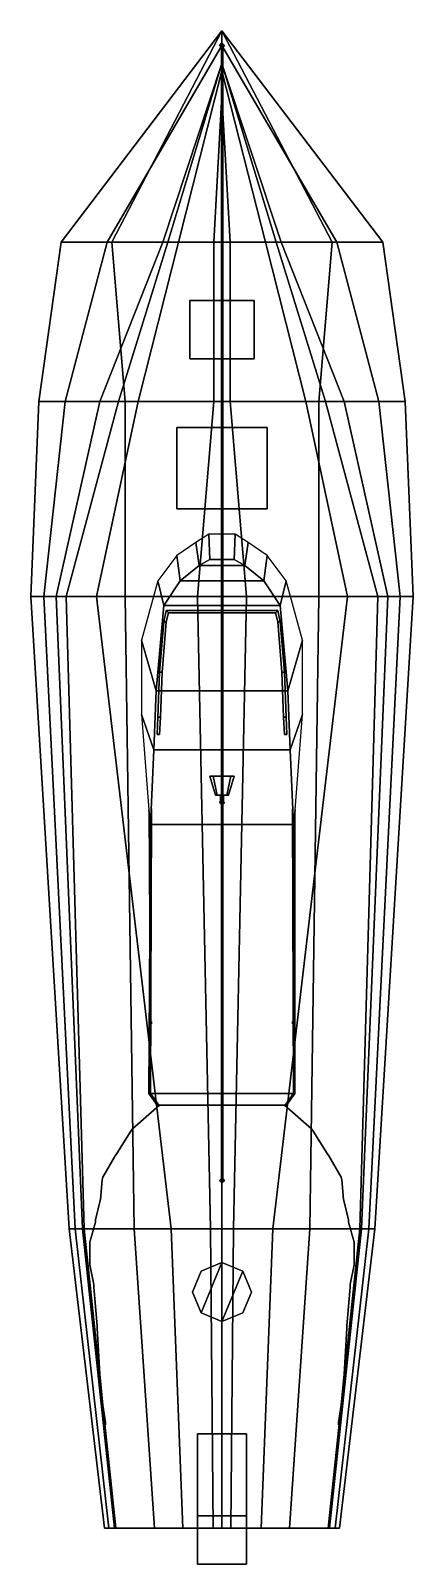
# Model space of a CAD drawing. Extents: x -2.3 to 2.3, y -9.6 to 9.1.
import ezdxf

# ---------------------------------------------------------------- set-up
doc = ezdxf.new("R2010")
doc.units = 0
doc.layers.get('0').update_dxf_attribs({"linetype": 'CONTINUOUS'})
doc.layers.add('RAILINGS', color=6, linetype='CONTINUOUS')
doc.layers.add('SUPERSTRUCTURE', color=3, linetype='CONTINUOUS')

msp = doc.modelspace()

# ---------------------------------------------------------------- linework, layer by layer
for points in [[(0, 9.13, 1.34), (0, 9.13, 1.34), (-1.96, 6.55, 1.26), (-1.34, 6.55, 1.46)], [(0, 9.13, 1.34), (0, 8.95, 0.78), (-1.4, 6.55, 0.85), (-1.96, 6.55, 1.26)], [(0, 9.13, 1.34), (0, 9.13, 1.34), (-1.34, 6.55, 1.46), (0, 6.55, 1.49)], [(0, 8.98, 1.34), (-0.03, 8.95, 1.34), (-0.03, 8.95, 3.22), (0, 8.98, 3.22)], [(0, 8.92, 3.22), (0.03, 8.95, 3.22), (0, 8.98, 3.22), (-0.03, 8.95, 3.22)], [(1.96, 6.55, 1.26), (1.4, 6.55, 0.85), (0, 8.95, 0.78), (0, 9.13, 1.34)], [(1.34, 6.55, 1.46), (1.96, 6.55, 1.26), (0, 9.13, 1.34)], [(0, 6.55, 1.49), (1.34, 6.55, 1.46), (0, 9.13, 1.34)], [(0.03, 8.95, 1.34), (0, 8.98, 1.34), (0, 8.98, 3.22), (0.03, 8.95, 3.22)], [(0, 8.95, 0.78), (0, 8.73, 0.18), (-0.72, 6.55, 0.24), (-1.4, 6.55, 0.85)], [(-0.03, 8.95, 1.34), (0, 8.92, 1.34), (0, 8.92, 3.22), (-0.03, 8.95, 3.22)], [(0.01, 8.95, 2.18), (-0.005, 8.95, 2.189), (-0.005, -0.28, 4.88), (0.01, -0.28, 4.87)], [(-0.005, 8.95, 2.189), (-0.005, 8.95, 2.171), (-0.005, -0.28, 4.86), (-0.005, -0.28, 4.88)], [(-0.005, 8.95, 2.171), (0.01, 8.95, 2.18), (0.01, -0.28, 4.87), (-0.005, -0.28, 4.86)], [(1.4, 6.55, 0.85), (0.72, 6.55, 0.24), (0, 8.73, 0.18), (0, 8.95, 0.78)], [(0, 8.92, 1.34), (0.03, 8.95, 1.34), (0.03, 8.95, 3.22), (0, 8.92, 3.22)], [(0, 8.73, 0.18), (0, 8.73, 0.18), (-0.66, 6.55, 0.14), (-0.72, 6.55, 0.24)], [(0, 8.73, 0.18), (0, 8.64, 0.02), (-0.53, 6.55, 0.02), (-0.66, 6.55, 0.14)], [(0, 8.64, 0.02), (0, 8.34, -0.36), (-0.1, 6.55, -0.47), (-0.53, 6.55, 0.02)], [(0.72, 6.55, 0.24), (0.66, 6.55, 0.14), (0, 8.73, 0.18)], [(0.66, 6.55, 0.14), (0.53, 6.55, 0.02), (0, 8.64, 0.02), (0, 8.73, 0.18)], [(0.53, 6.55, 0.02), (0.1, 6.55, -0.47), (0, 8.34, -0.36), (0, 8.64, 0.02)], [(0, 6.55, -0.64), (-0.1, 6.55, -0.47), (0, 8.34, -0.36), (0, 7.95, -0.53)], [(0, 7.95, -0.53), (0, 8.34, -0.36), (0.1, 6.55, -0.47), (0, 6.55, -0.64)], [(-1.96, 6.55, 1.26), (-1.4, 6.55, 0.85), (-1.91, 4.61, 0.89), (-2.23, 4.61, 1.3)], [(-1.34, 6.55, 1.46), (-1.96, 6.55, 1.26), (-2.23, 4.61, 1.3), (-1.18, 4.61, 1.5)], [(-1.4, 6.55, 0.85), (-0.72, 6.55, 0.24), (-1.49, 4.61, 0.28), (-1.91, 4.61, 0.89)], [(-0.72, 6.55, 0.24), (-0.66, 6.55, 0.14), (-1.26, 4.61, -0.05), (-1.49, 4.61, 0.28)], [(0, 6.55, 1.49), (-1.34, 6.55, 1.46), (-1.18, 4.61, 1.5), (0, 4.61, 1.53)], [(-0.66, 6.55, 0.14), (-0.53, 6.55, 0.02), (-1.02, 4.61, -0.1), (-1.26, 4.61, -0.05)], [(-0.53, 6.55, 0.02), (-0.1, 6.55, -0.47), (-0.1, 4.61, -0.64), (-1.02, 4.61, -0.1)], [(0, 4.61, -0.74), (-0.1, 4.61, -0.64), (-0.1, 6.55, -0.47), (0, 6.55, -0.64)], [(0, 6.55, -0.64), (0.1, 6.55, -0.47), (0.1, 4.61, -0.64), (0, 4.61, -0.74)], [(0, 4.61, 1.53), (1.18, 4.61, 1.5), (1.34, 6.55, 1.46), (0, 6.55, 1.49)], [(1.02, 4.61, -0.1), (0.1, 4.61, -0.64), (0.1, 6.55, -0.47), (0.53, 6.55, 0.02)], [(1.26, 4.61, -0.05), (1.02, 4.61, -0.1), (0.53, 6.55, 0.02), (0.66, 6.55, 0.14)], [(1.49, 4.61, 0.28), (1.26, 4.61, -0.05), (0.66, 6.55, 0.14), (0.72, 6.55, 0.24)], [(1.91, 4.61, 0.89), (1.49, 4.61, 0.28), (0.72, 6.55, 0.24), (1.4, 6.55, 0.85)], [(1.18, 4.61, 1.5), (2.23, 4.61, 1.3), (1.96, 6.55, 1.26), (1.34, 6.55, 1.46)], [(2.23, 4.61, 1.3), (1.91, 4.61, 0.89), (1.4, 6.55, 0.85), (1.96, 6.55, 1.26)], [(-0.39, 5.84, 1.57), (-0.39, 5.84, 1.5), (-0.39, 5.13, 1.51), (-0.39, 5.13, 1.57)], [(0.39, 5.84, 1.57), (0.39, 5.84, 1.5), (-0.39, 5.84, 1.5), (-0.39, 5.84, 1.57)], [(0.39, 5.13, 1.57), (0.39, 5.84, 1.57), (-0.39, 5.84, 1.57), (-0.39, 5.13, 1.57)], [(0.39, 5.13, 1.51), (0.39, 5.84, 1.5), (0.39, 5.84, 1.57), (0.39, 5.13, 1.57)], [(-0.39, 5.13, 1.57), (-0.39, 5.13, 1.51), (0.39, 5.13, 1.51), (0.39, 5.13, 1.57)], [(-1.18, 4.61, 1.5), (-2.23, 4.61, 1.3), (-2.33, 2.23, 1.3), (-1.18, 2.23, 1.5)], [(-2.23, 4.61, 1.3), (-1.91, 4.61, 0.89), (-2.17, 2.23, 0.89), (-2.33, 2.23, 1.3)], [(-1.91, 4.61, 0.89), (-1.49, 4.61, 0.28), (-2.02, 2.23, 0.28), (-2.17, 2.23, 0.89)], [(-1.49, 4.61, 0.28), (-1.26, 4.61, -0.05), (-1.9, 2.23, -0.42), (-2.02, 2.23, 0.28)], [(-1.26, 4.61, -0.05), (-1.02, 4.61, -0.1), (-1.53, 2.23, -0.42), (-1.9, 2.23, -0.42)], [(-1.02, 4.61, -0.1), (-0.1, 4.61, -0.64), (-0.3, 2.23, -0.64), (-1.53, 2.23, -0.42)], [(0, 4.61, 1.53), (-1.18, 4.61, 1.5), (-1.18, 2.23, 1.5), (0, 2.23, 1.53)], [(0, 2.23, -0.74), (-0.3, 2.23, -0.64), (-0.1, 4.61, -0.64), (0, 4.61, -0.74)], [(0, 4.61, -0.74), (0.1, 4.61, -0.64), (0.3, 2.23, -0.64), (0, 2.23, -0.74)], [(0, 2.23, 1.53), (1.18, 2.23, 1.5), (1.18, 4.61, 1.5), (0, 4.61, 1.53)], [(1.53, 2.23, -0.42), (0.3, 2.23, -0.64), (0.1, 4.61, -0.64), (1.02, 4.61, -0.1)], [(1.9, 2.23, -0.42), (1.53, 2.23, -0.42), (1.02, 4.61, -0.1), (1.26, 4.61, -0.05)], [(1.18, 2.23, 1.5), (2.33, 2.23, 1.3), (2.23, 4.61, 1.3), (1.18, 4.61, 1.5)], [(2.02, 2.23, 0.28), (1.9, 2.23, -0.42), (1.26, 4.61, -0.05), (1.49, 4.61, 0.28)], [(2.17, 2.23, 0.89), (2.02, 2.23, 0.28), (1.49, 4.61, 0.28), (1.91, 4.61, 0.89)], [(2.33, 2.23, 1.3), (2.17, 2.23, 0.89), (1.91, 4.61, 0.89), (2.23, 4.61, 1.3)], [(0.55, 3.3, 1.63), (0.55, 4.29, 1.63), (-0.55, 4.29, 1.63), (-0.55, 3.3, 1.63)], [(-0.55, 4.29, 1.63), (-0.55, 4.29, 1.53), (-0.55, 3.3, 1.53), (-0.55, 3.3, 1.63)], [(0.55, 4.29, 1.63), (0.55, 4.29, 1.53), (-0.55, 4.29, 1.53), (-0.55, 4.29, 1.63)], [(0.55, 3.3, 1.53), (0.55, 4.29, 1.53), (0.55, 4.29, 1.63), (0.55, 3.3, 1.63)], [(-0.55, 3.3, 1.63), (-0.55, 3.3, 1.53), (0.55, 3.3, 1.53), (0.55, 3.3, 1.63)], [(-1.18, 2.23, 1.5), (-2.33, 2.23, 1.3), (-1.86, -5.48, 1.27), (-1.07, -5.48, 1.36)], [(-2.33, 2.23, 1.3), (-2.17, 2.23, 0.89), (-1.79, -5.48, 1.03), (-1.86, -5.48, 1.27)], [(-2.17, 2.23, 0.89), (-2.02, 2.23, 0.28), (-1.7, -5.48, 0.14), (-1.79, -5.48, 1.03)], [(-2.02, 2.23, 0.28), (-1.9, 2.23, -0.42), (-1.68, -5.48, -0.28), (-1.7, -5.48, 0.14)], [(-1.9, 2.23, -0.42), (-1.53, 2.23, -0.42), (-0.62, -5.48, -0.37), (-1.68, -5.48, -0.28)], [(-1.53, 2.23, -0.42), (-0.3, 2.23, -0.64), (-0.14, -5.48, -0.42), (-0.62, -5.48, -0.37)], [(0, 2.23, 1.53), (-1.18, 2.23, 1.5), (-1.07, -5.48, 1.36), (0, -5.48, 1.36)], [(0, -5.48, -0.46), (-0.14, -5.48, -0.42), (-0.3, 2.23, -0.64), (0, 2.23, -0.74)], [(0, 2.23, -0.74), (0.3, 2.23, -0.64), (0.14, -5.48, -0.42), (0, -5.48, -0.46)], [(0, -5.48, 1.36), (1.07, -5.48, 1.36), (1.18, 2.23, 1.5), (0, 2.23, 1.53)], [(0.62, -5.48, -0.37), (0.14, -5.48, -0.42), (0.3, 2.23, -0.64), (1.53, 2.23, -0.42)], [(1.68, -5.48, -0.28), (0.62, -5.48, -0.37), (1.53, 2.23, -0.42), (1.9, 2.23, -0.42)], [(1.07, -5.48, 1.36), (1.86, -5.48, 1.27), (2.33, 2.23, 1.3), (1.18, 2.23, 1.5)], [(1.7, -5.48, 0.14), (1.68, -5.48, -0.28), (1.9, 2.23, -0.42), (2.02, 2.23, 0.28)], [(1.79, -5.48, 1.03), (1.7, -5.48, 0.14), (2.02, 2.23, 0.28), (2.17, 2.23, 0.89)], [(1.86, -5.48, 1.27), (1.79, -5.48, 1.03), (2.17, 2.23, 0.89), (2.33, 2.23, 1.3)], [(-0.15, 0.04, 3.56), (-0.106, 0.04, 3.454), (-0.057, -0.19, 3.503), (-0.08, -0.19, 3.56)], [(-0.106, 0.04, 3.666), (-0.15, 0.04, 3.56), (-0.08, -0.19, 3.56), (-0.057, -0.19, 3.617)], [(0.106, 0.04, 3.454), (-0.15, 0.04, 3.56), (-0.106, 0.04, 3.666), (0.15, 0.04, 3.56)], [(0, 0.04, 3.41), (-0.106, 0.04, 3.454), (-0.15, 0.04, 3.56), (0.106, 0.04, 3.454)], [(-0.106, 0.04, 3.454), (0, 0.04, 3.41), (0, -0.19, 3.48), (-0.057, -0.19, 3.503)], [(0, 0.04, 3.71), (-0.106, 0.04, 3.666), (-0.057, -0.19, 3.617), (0, -0.19, 3.64)], [(0.15, 0.04, 3.56), (-0.106, 0.04, 3.666), (0, 0.04, 3.71), (0.106, 0.04, 3.666)], [(0, 0.04, 3.41), (0.106, 0.04, 3.454), (0.057, -0.19, 3.503), (0, -0.19, 3.48)], [(0.106, 0.04, 3.666), (0, 0.04, 3.71), (0, -0.19, 3.64), (0.057, -0.19, 3.617)], [(0.106, 0.04, 3.454), (0.15, 0.04, 3.56), (0.08, -0.19, 3.56), (0.057, -0.19, 3.503)], [(0.15, 0.04, 3.56), (0.106, 0.04, 3.666), (0.057, -0.19, 3.617), (0.08, -0.19, 3.56)], [(0.08, -0.19, 3.56), (-0.057, -0.19, 3.617), (-0.08, -0.19, 3.56), (0.057, -0.19, 3.503)], [(0.057, -0.19, 3.503), (-0.08, -0.19, 3.56), (-0.057, -0.19, 3.503), (0, -0.19, 3.48)], [(0.057, -0.19, 3.617), (0, -0.19, 3.64), (-0.057, -0.19, 3.617), (0.08, -0.19, 3.56)], [(0, -0.25, 2.33), (-0.03, -0.28, 2.33), (-0.03, -0.28, 5.12), (0, -0.25, 5.12)], [(0, -0.31, 5.12), (0.03, -0.28, 5.12), (0, -0.25, 5.12), (-0.03, -0.28, 5.12)], [(-0.03, -0.28, 2.33), (0, -0.31, 2.32), (0, -0.31, 5.12), (-0.03, -0.28, 5.12)], [(-0.02, -0.28, 3.48), (0, -0.25, 3.5), (0, -0.19, 3.52), (-0.02, -0.19, 3.5)], [(0, -0.25, 3.46), (-0.02, -0.28, 3.48), (-0.02, -0.19, 3.5), (0, -0.19, 3.48)], [(-0.005, -4.89, 3.81), (0.01, -4.89, 3.8), (0.01, -0.28, 4.87), (-0.005, -0.28, 4.88)], [(-0.005, -4.89, 3.79), (-0.005, -4.89, 3.81), (-0.005, -0.28, 4.88), (-0.005, -0.28, 4.86)], [(0.01, -4.89, 3.8), (-0.005, -4.89, 3.79), (-0.005, -0.28, 4.86), (0.01, -0.28, 4.87)], [(0, -0.25, 3.5), (0.02, -0.28, 3.48), (0.02, -0.19, 3.5), (0, -0.19, 3.52)], [(0.02, -0.28, 3.48), (0, -0.25, 3.46), (0, -0.19, 3.48), (0.02, -0.19, 3.5)], [(0.03, -0.28, 2.33), (0, -0.25, 2.33), (0, -0.25, 5.12), (0.03, -0.28, 5.12)], [(0, -0.31, 2.32), (0.03, -0.28, 2.33), (0.03, -0.28, 5.12), (0, -0.31, 5.12)], [(0, -4.86, 1.37), (-0.03, -4.89, 1.37), (-0.03, -4.89, 3.83), (0, -4.86, 3.83)], [(0, -4.92, 3.83), (0.03, -4.89, 3.83), (0, -4.86, 3.83), (-0.03, -4.89, 3.83)], [(0.03, -4.89, 1.37), (0, -4.86, 1.37), (0, -4.86, 3.83), (0.03, -4.89, 3.83)], [(-0.03, -4.89, 1.37), (0, -4.92, 1.37), (0, -4.92, 3.83), (-0.03, -4.89, 3.83)], [(0, -4.92, 1.37), (0.03, -4.89, 1.37), (0.03, -4.89, 3.83), (0, -4.92, 3.83)], [(-1.07, -5.48, 1.36), (-1.86, -5.48, 1.27), (-1.431, -9.13, 1.217), (-0.823, -9.13, 1.286)], [(-1.86, -5.48, 1.27), (-1.79, -5.48, 1.03), (-1.377, -9.13, 1.032), (-1.431, -9.13, 1.217)], [(-1.79, -5.48, 1.03), (-1.7, -5.48, 0.14), (-1.308, -9.13, 0.058), (-1.377, -9.13, 1.032)], [(-1.7, -5.48, 0.14), (-1.68, -5.48, -0.28), (-1.292, -9.13, -0.265), (-1.308, -9.13, 0.058)], [(-1.68, -5.48, -0.28), (-0.62, -5.48, -0.37), (-0.477, -9.13, -0.335), (-1.292, -9.13, -0.265)], [(1.07, -5.48, 1.36), (-1.07, -5.48, 1.36), (-0.823, -9.13, 1.286), (0.823, -9.13, 1.286)], [(-0.62, -5.48, -0.37), (-0.14, -5.48, -0.42), (-0.108, -9.13, -0.373), (-0.477, -9.13, -0.335)], [(0, -9.13, -0.404), (-0.108, -9.13, -0.373), (-0.14, -5.48, -0.42), (0, -5.48, -0.46)], [(0, -5.48, -0.46), (0.14, -5.48, -0.42), (0.108, -9.13, -0.373), (0, -9.13, -0.404)], [(0.477, -9.13, -0.335), (0.108, -9.13, -0.373), (0.14, -5.48, -0.42), (0.62, -5.48, -0.37)], [(1.292, -9.13, -0.265), (0.477, -9.13, -0.335), (0.62, -5.48, -0.37), (1.68, -5.48, -0.28)], [(0.823, -9.13, 1.286), (1.431, -9.13, 1.217), (1.86, -5.48, 1.27), (1.07, -5.48, 1.36)], [(1.308, -9.13, 0.058), (1.292, -9.13, -0.265), (1.68, -5.48, -0.28), (1.7, -5.48, 0.14)], [(1.377, -9.13, 1.032), (1.308, -9.13, 0.058), (1.7, -5.48, 0.14), (1.79, -5.48, 1.03)], [(1.431, -9.13, 1.217), (1.377, -9.13, 1.032), (1.79, -5.48, 1.03), (1.86, -5.48, 1.27)], [(-0.255, -5.995, 1.51), (-0.36, -6.25, 1.51), (-0.255, -6.505, 1.51), (0, -5.89, 1.51)], [(0, -5.89, 1.51), (-0.255, -6.505, 1.51), (0, -6.61, 1.51), (0.255, -5.995, 1.51)], [(0, -5.89, 1.35), (-0.255, -5.995, 1.34), (-0.255, -5.995, 1.51), (0, -5.89, 1.51)], [(0.255, -5.995, 1.34), (0, -5.89, 1.35), (0, -5.89, 1.51), (0.255, -5.995, 1.51)], [(-0.255, -5.995, 1.34), (-0.36, -6.25, 1.34), (-0.36, -6.25, 1.51), (-0.255, -5.995, 1.51)], [(0.255, -5.995, 1.51), (0, -6.61, 1.51), (0.255, -6.505, 1.51), (0.36, -6.25, 1.51)], [(0.36, -6.25, 1.34), (0.255, -5.995, 1.34), (0.255, -5.995, 1.51), (0.36, -6.25, 1.51)], [(-0.36, -6.25, 1.34), (-0.255, -6.505, 1.33), (-0.255, -6.505, 1.51), (-0.36, -6.25, 1.51)], [(0.255, -6.505, 1.33), (0.36, -6.25, 1.34), (0.36, -6.25, 1.51), (0.255, -6.505, 1.51)], [(-0.255, -6.505, 1.33), (0, -6.61, 1.33), (0, -6.61, 1.51), (-0.255, -6.505, 1.51)], [(0, -6.61, 1.33), (0.255, -6.505, 1.33), (0.255, -6.505, 1.51), (0, -6.61, 1.51)], [(0.3, -8.98, 1.83), (0.3, -7.98, 1.83), (-0.3, -7.98, 1.83), (-0.3, -8.98, 1.83)], [(-0.3, -7.98, 1.83), (-0.3, -7.98, 1.3), (-0.3, -8.98, 1.28), (-0.3, -8.98, 1.83)], [(0.3, -7.98, 1.83), (0.3, -7.98, 1.3), (-0.3, -7.98, 1.3), (-0.3, -7.98, 1.83)], [(0.3, -8.98, 1.28), (0.3, -7.98, 1.3), (0.3, -7.98, 1.83), (0.3, -8.98, 1.83)], [(-1.431, -9.13, 1.217), (-1.377, -9.13, 1.032), (1.377, -9.13, 1.032), (1.431, -9.13, 1.217)], [(-0.823, -9.13, 1.286), (-1.431, -9.13, 1.217), (1.431, -9.13, 1.217), (0.823, -9.13, 1.286)], [(-1.377, -9.13, 1.032), (-1.308, -9.13, 0.058), (1.308, -9.13, 0.058), (1.377, -9.13, 1.032)], [(-1.308, -9.13, 0.058), (-1.292, -9.13, -0.265), (1.292, -9.13, -0.265), (1.308, -9.13, 0.058)], [(-1.292, -9.13, -0.265), (-0.477, -9.13, -0.335), (0.477, -9.13, -0.335), (1.292, -9.13, -0.265)], [(-0.477, -9.13, -0.335), (-0.108, -9.13, -0.373), (0.108, -9.13, -0.373), (0.477, -9.13, -0.335)], [(-0.3, -8.98, 1.83), (-0.3, -8.98, 1.28), (-0.3, -9.57, 1.4), (-0.3, -9.57, 1.74)], [(0.3, -9.57, 1.74), (0.3, -8.98, 1.83), (-0.3, -8.98, 1.83), (-0.3, -9.57, 1.74)], [(-0.3, -9.57, 1.4), (-0.3, -8.98, 1.28), (0.3, -8.98, 1.28), (0.3, -9.57, 1.4)], [(-0.108, -9.13, -0.373), (0, -9.13, -0.404), (0, -9.13, -0.404), (0.108, -9.13, -0.373)], [(0.3, -9.57, 1.4), (0.3, -8.98, 1.28), (0.3, -8.98, 1.83), (0.3, -9.57, 1.74)], [(-0.3, -9.57, 1.74), (-0.3, -9.57, 1.4), (0.3, -9.57, 1.4), (0.3, -9.57, 1.74)]]:
    msp.add_3dface(points)
at = {"layer": 'RAILINGS'}
for points in [[(-0.86, -0.39, 2.77), (-0.86, -0.36, 2.8), (-0.87, -3.83, 2.75), (-0.87, -3.8, 2.73)], [(-0.87, -3.8, 2.73), (-0.87, -3.83, 2.75), (-0.86, -0.36, 2.8), (-0.86, -0.39, 2.77)], [(-0.86, -0.39, 2.32), (-0.86, -0.36, 2.32), (-0.86, -0.36, 2.8), (-0.86, -0.39, 2.77)], [(-0.86, -0.39, 2.77), (-0.86, -0.36, 2.8), (-0.86, -0.36, 2.32), (-0.86, -0.39, 2.32)], [(0.86, -0.39, 2.32), (0.86, -0.36, 2.32), (0.86, -0.36, 2.8), (0.86, -0.39, 2.77)], [(0.86, -0.39, 2.77), (0.86, -0.36, 2.8), (0.86, -0.36, 2.32), (0.86, -0.39, 2.32)], [(0.86, -0.39, 2.77), (0.86, -0.36, 2.8), (0.87, -3.83, 2.75), (0.87, -3.8, 2.73)], [(0.87, -3.8, 2.73), (0.87, -3.83, 2.75), (0.86, -0.36, 2.8), (0.86, -0.39, 2.77)], [(-0.87, -0.96, 2.31), (-0.87, -0.93, 2.31), (-0.87, -0.93, 2.76), (-0.87, -0.96, 2.76)], [(-0.87, -0.96, 2.76), (-0.87, -0.93, 2.76), (-0.87, -0.93, 2.31), (-0.87, -0.96, 2.31)], [(0.87, -0.96, 2.76), (0.87, -0.93, 2.76), (0.87, -0.93, 2.31), (0.87, -0.96, 2.31)], [(0.87, -0.96, 2.31), (0.87, -0.93, 2.31), (0.87, -0.93, 2.76), (0.87, -0.96, 2.76)], [(-0.87, -1.53, 2.76), (-0.87, -1.5, 2.76), (-0.87, -1.5, 2.31), (-0.87, -1.53, 2.31)], [(-0.87, -1.53, 2.31), (-0.87, -1.5, 2.31), (-0.87, -1.5, 2.76), (-0.87, -1.53, 2.76)], [(0.87, -1.53, 2.76), (0.87, -1.5, 2.76), (0.87, -1.5, 2.31), (0.87, -1.53, 2.31)], [(0.87, -1.53, 2.31), (0.87, -1.5, 2.31), (0.87, -1.5, 2.76), (0.87, -1.53, 2.76)], [(-0.87, -2.14, 2.31), (-0.87, -2.11, 2.31), (-0.87, -2.11, 2.76), (-0.87, -2.14, 2.76)], [(-0.87, -2.14, 2.76), (-0.87, -2.11, 2.76), (-0.87, -2.11, 2.31), (-0.87, -2.14, 2.31)], [(0.87, -2.14, 2.31), (0.87, -2.11, 2.31), (0.87, -2.11, 2.76), (0.87, -2.14, 2.76)], [(0.87, -2.14, 2.76), (0.87, -2.11, 2.76), (0.87, -2.11, 2.31), (0.87, -2.14, 2.31)], [(-0.86, -2.98, 2.75), (-0.86, -2.95, 2.75), (-0.86, -2.95, 2.31), (-0.86, -2.98, 2.31)], [(-0.86, -2.98, 2.31), (-0.86, -2.95, 2.31), (-0.86, -2.95, 2.75), (-0.86, -2.98, 2.75)], [(0.86, -2.98, 2.31), (0.86, -2.95, 2.31), (0.86, -2.95, 2.75), (0.86, -2.98, 2.75)], [(0.86, -2.98, 2.75), (0.86, -2.95, 2.75), (0.86, -2.95, 2.31), (0.86, -2.98, 2.31)], [(-0.87, -3.83, 2.75), (-0.87, -3.8, 2.73), (-0.87, -3.8, 2.31), (-0.87, -3.83, 2.31)], [(-0.87, -3.83, 2.31), (-0.87, -3.8, 2.31), (-0.87, -3.8, 2.73), (-0.87, -3.83, 2.75)], [(0.87, -3.83, 2.75), (0.87, -3.8, 2.73), (0.87, -3.8, 2.31), (0.87, -3.83, 2.31)], [(0.87, -3.83, 2.31), (0.87, -3.8, 2.31), (0.87, -3.8, 2.73), (0.87, -3.83, 2.75)], [(-1.09, -4.26, 1.92), (-1.09, -4.26, 1.95), (-0.76, -3.97, 2.01), (-0.76, -3.97, 1.98)], [(-0.76, -3.97, 1.98), (-0.76, -3.97, 2.01), (-1.09, -4.26, 1.95), (-1.09, -4.26, 1.92)], [(1.09, -4.26, 1.92), (1.09, -4.26, 1.95), (0.76, -3.97, 2.01), (0.76, -3.97, 1.98)], [(0.76, -3.97, 1.98), (0.76, -3.97, 2.01), (1.09, -4.26, 1.95), (1.09, -4.26, 1.92)], [(-1.11, -4.29, 1.92), (-1.11, -4.29, 1.95), (-1.28, -4.56, 1.95), (-1.28, -4.56, 1.92)], [(-1.28, -4.56, 1.92), (-1.28, -4.56, 1.95), (-1.11, -4.29, 1.95), (-1.11, -4.29, 1.92)], [(-1.11, -4.29, 1.27), (-1.09, -4.26, 1.27), (-1.09, -4.26, 1.95), (-1.11, -4.29, 1.95)], [(-1.11, -4.29, 1.95), (-1.09, -4.26, 1.95), (-1.09, -4.26, 1.27), (-1.11, -4.29, 1.27)], [(1.11, -4.29, 1.27), (1.09, -4.26, 1.27), (1.09, -4.26, 1.95), (1.11, -4.29, 1.95)], [(1.11, -4.29, 1.95), (1.09, -4.26, 1.95), (1.09, -4.26, 1.27), (1.11, -4.29, 1.27)], [(1.11, -4.29, 1.92), (1.11, -4.29, 1.95), (1.28, -4.56, 1.95), (1.28, -4.56, 1.92)], [(1.28, -4.56, 1.92), (1.28, -4.56, 1.95), (1.11, -4.29, 1.95), (1.11, -4.29, 1.92)], [(-1.45, -4.85, 1.88), (-1.45, -4.85, 1.91), (-1.3, -4.59, 1.91), (-1.3, -4.59, 1.88)], [(-1.3, -4.59, 1.88), (-1.3, -4.59, 1.91), (-1.45, -4.85, 1.91), (-1.45, -4.85, 1.88)], [(-1.3, -4.59, 1.95), (-1.28, -4.56, 1.95), (-1.28, -4.56, 1.27), (-1.3, -4.59, 1.27)], [(-1.3, -4.59, 1.27), (-1.28, -4.56, 1.27), (-1.28, -4.56, 1.95), (-1.3, -4.59, 1.95)], [(1.3, -4.59, 1.27), (1.28, -4.56, 1.27), (1.28, -4.56, 1.95), (1.3, -4.59, 1.95)], [(1.3, -4.59, 1.95), (1.28, -4.56, 1.95), (1.28, -4.56, 1.27), (1.3, -4.59, 1.27)], [(1.3, -4.59, 1.88), (1.3, -4.59, 1.91), (1.45, -4.85, 1.91), (1.45, -4.85, 1.88)], [(1.45, -4.85, 1.88), (1.45, -4.85, 1.91), (1.3, -4.59, 1.91), (1.3, -4.59, 1.88)], [(-1.46, -4.88, 1.91), (-1.45, -4.85, 1.91), (-1.45, -4.85, 1.27), (-1.46, -4.88, 1.27)], [(-1.46, -4.88, 1.27), (-1.45, -4.85, 1.27), (-1.45, -4.85, 1.91), (-1.46, -4.88, 1.91)], [(1.46, -4.88, 1.27), (1.45, -4.85, 1.27), (1.45, -4.85, 1.91), (1.46, -4.88, 1.91)], [(1.46, -4.88, 1.91), (1.45, -4.85, 1.91), (1.45, -4.85, 1.27), (1.46, -4.88, 1.27)], [(-1.46, -4.88, 1.88), (-1.46, -4.88, 1.91), (-1.48, -5.12, 1.91), (-1.48, -5.12, 1.88)], [(-1.48, -5.12, 1.88), (-1.48, -5.12, 1.91), (-1.46, -4.88, 1.91), (-1.46, -4.88, 1.88)], [(1.46, -4.88, 1.88), (1.46, -4.88, 1.91), (1.48, -5.12, 1.91), (1.48, -5.12, 1.88)], [(1.48, -5.12, 1.88), (1.48, -5.12, 1.91), (1.46, -4.88, 1.91), (1.46, -4.88, 1.88)], [(-1.49, -5.15, 1.85), (-1.49, -5.15, 1.88), (-1.54, -5.37, 1.88), (-1.54, -5.37, 1.85)], [(-1.54, -5.37, 1.85), (-1.54, -5.37, 1.88), (-1.49, -5.15, 1.88), (-1.49, -5.15, 1.85)], [(-1.49, -5.15, 1.27), (-1.48, -5.12, 1.27), (-1.48, -5.12, 1.91), (-1.49, -5.15, 1.91)], [(-1.49, -5.15, 1.91), (-1.48, -5.12, 1.91), (-1.48, -5.12, 1.27), (-1.49, -5.15, 1.27)], [(1.49, -5.15, 1.91), (1.48, -5.12, 1.91), (1.48, -5.12, 1.27), (1.49, -5.15, 1.27)], [(1.49, -5.15, 1.27), (1.48, -5.12, 1.27), (1.48, -5.12, 1.91), (1.49, -5.15, 1.91)], [(1.49, -5.15, 1.85), (1.49, -5.15, 1.88), (1.54, -5.37, 1.88), (1.54, -5.37, 1.85)], [(1.54, -5.37, 1.85), (1.54, -5.37, 1.88), (1.49, -5.15, 1.88), (1.49, -5.15, 1.85)], [(-1.54, -5.4, 1.85), (-1.54, -5.4, 1.88), (-1.61, -5.64, 1.88), (-1.61, -5.64, 1.85)], [(-1.61, -5.64, 1.85), (-1.61, -5.64, 1.88), (-1.54, -5.4, 1.88), (-1.54, -5.4, 1.85)], [(-1.54, -5.4, 1.88), (-1.54, -5.37, 1.88), (-1.54, -5.37, 1.27), (-1.54, -5.4, 1.27)], [(-1.54, -5.4, 1.27), (-1.54, -5.37, 1.27), (-1.54, -5.37, 1.88), (-1.54, -5.4, 1.88)], [(1.54, -5.4, 1.88), (1.54, -5.37, 1.88), (1.54, -5.37, 1.27), (1.54, -5.4, 1.27)], [(1.54, -5.4, 1.27), (1.54, -5.37, 1.27), (1.54, -5.37, 1.88), (1.54, -5.4, 1.88)], [(1.54, -5.4, 1.85), (1.54, -5.4, 1.88), (1.61, -5.64, 1.88), (1.61, -5.64, 1.85)], [(1.61, -5.64, 1.85), (1.61, -5.64, 1.88), (1.54, -5.4, 1.88), (1.54, -5.4, 1.85)], [(-1.61, -5.67, 1.26), (-1.61, -5.64, 1.26), (-1.61, -5.64, 1.88), (-1.61, -5.67, 1.88)], [(-1.61, -5.67, 1.88), (-1.61, -5.64, 1.88), (-1.61, -5.64, 1.26), (-1.61, -5.67, 1.26)], [(-1.61, -5.67, 1.85), (-1.61, -5.67, 1.88), (-1.61, -5.89, 1.88), (-1.61, -5.89, 1.85)], [(-1.61, -5.89, 1.85), (-1.61, -5.89, 1.88), (-1.61, -5.67, 1.88), (-1.61, -5.67, 1.85)], [(1.61, -5.67, 1.88), (1.61, -5.64, 1.88), (1.61, -5.64, 1.26), (1.61, -5.67, 1.26)], [(1.61, -5.67, 1.26), (1.61, -5.64, 1.26), (1.61, -5.64, 1.88), (1.61, -5.67, 1.88)], [(1.61, -5.67, 1.85), (1.61, -5.67, 1.88), (1.61, -5.89, 1.88), (1.61, -5.89, 1.85)], [(1.61, -5.89, 1.85), (1.61, -5.89, 1.88), (1.61, -5.67, 1.88), (1.61, -5.67, 1.85)], [(-1.61, -5.92, 1.88), (-1.61, -5.89, 1.88), (-1.61, -5.89, 1.26), (-1.61, -5.92, 1.26)], [(-1.61, -5.92, 1.26), (-1.61, -5.89, 1.26), (-1.61, -5.89, 1.88), (-1.61, -5.92, 1.88)], [(-1.61, -5.92, 1.85), (-1.61, -5.92, 1.88), (-1.56, -6.16, 1.88), (-1.56, -6.16, 1.85)], [(-1.56, -6.16, 1.85), (-1.56, -6.16, 1.88), (-1.61, -5.92, 1.88), (-1.61, -5.92, 1.85)], [(1.56, -6.16, 1.85), (1.56, -6.16, 1.88), (1.61, -5.92, 1.88), (1.61, -5.92, 1.85)], [(1.61, -5.92, 1.85), (1.61, -5.92, 1.88), (1.56, -6.16, 1.88), (1.56, -6.16, 1.85)], [(1.61, -5.92, 1.26), (1.61, -5.89, 1.26), (1.61, -5.89, 1.88), (1.61, -5.92, 1.88)], [(1.61, -5.92, 1.88), (1.61, -5.89, 1.88), (1.61, -5.89, 1.26), (1.61, -5.92, 1.26)], [(-1.56, -6.19, 1.26), (-1.56, -6.16, 1.26), (-1.56, -6.16, 1.88), (-1.56, -6.19, 1.88)], [(-1.56, -6.19, 1.88), (-1.56, -6.16, 1.88), (-1.56, -6.16, 1.26), (-1.56, -6.19, 1.26)], [(1.56, -6.19, 1.26), (1.56, -6.16, 1.26), (1.56, -6.16, 1.88), (1.56, -6.19, 1.88)], [(1.56, -6.19, 1.88), (1.56, -6.16, 1.88), (1.56, -6.16, 1.26), (1.56, -6.19, 1.26)], [(-1.56, -6.19, 1.85), (-1.56, -6.19, 1.88), (-1.52, -6.66, 1.88), (-1.52, -6.66, 1.85)], [(-1.52, -6.66, 1.85), (-1.52, -6.66, 1.88), (-1.56, -6.19, 1.88), (-1.56, -6.19, 1.85)], [(1.52, -6.66, 1.85), (1.52, -6.66, 1.88), (1.56, -6.19, 1.88), (1.56, -6.19, 1.85)], [(1.56, -6.19, 1.85), (1.56, -6.19, 1.88), (1.52, -6.66, 1.88), (1.52, -6.66, 1.85)], [(-1.52, -6.69, 1.88), (-1.52, -6.66, 1.88), (-1.52, -6.66, 1.25), (-1.52, -6.69, 1.25)], [(-1.52, -6.69, 1.25), (-1.52, -6.66, 1.25), (-1.52, -6.66, 1.88), (-1.52, -6.69, 1.88)], [(-1.49, -7.25, 1.8), (-1.49, -7.25, 1.83), (-1.52, -6.69, 1.88), (-1.52, -6.69, 1.85)], [(-1.52, -6.69, 1.85), (-1.52, -6.69, 1.88), (-1.49, -7.25, 1.83), (-1.49, -7.25, 1.8)], [(1.52, -6.69, 1.85), (1.52, -6.69, 1.88), (1.49, -7.25, 1.83), (1.49, -7.25, 1.8)], [(1.49, -7.25, 1.8), (1.49, -7.25, 1.83), (1.52, -6.69, 1.88), (1.52, -6.69, 1.85)], [(1.52, -6.69, 1.88), (1.52, -6.66, 1.88), (1.52, -6.66, 1.25), (1.52, -6.69, 1.25)], [(1.52, -6.69, 1.25), (1.52, -6.66, 1.25), (1.52, -6.66, 1.88), (1.52, -6.69, 1.88)], [(-1.49, -7.25, 1.8), (-1.49, -7.25, 1.83), (-1.45, -7.63, 1.65), (-1.45, -7.63, 1.61)], [(-1.45, -7.63, 1.61), (-1.45, -7.63, 1.65), (-1.49, -7.25, 1.83), (-1.49, -7.25, 1.8)], [(1.49, -7.25, 1.8), (1.49, -7.25, 1.83), (1.45, -7.63, 1.65), (1.45, -7.63, 1.61)], [(1.45, -7.63, 1.61), (1.45, -7.63, 1.65), (1.49, -7.25, 1.83), (1.49, -7.25, 1.8)], [(-1.42, -7.84, 1.41), (-1.42, -7.84, 1.45), (-1.45, -7.63, 1.65), (-1.45, -7.63, 1.61)], [(-1.45, -7.63, 1.61), (-1.45, -7.63, 1.65), (-1.42, -7.84, 1.45), (-1.42, -7.84, 1.41)], [(1.42, -7.84, 1.41), (1.42, -7.84, 1.45), (1.45, -7.63, 1.65), (1.45, -7.63, 1.61)], [(1.45, -7.63, 1.61), (1.45, -7.63, 1.65), (1.42, -7.84, 1.45), (1.42, -7.84, 1.41)], [(-1.42, -7.87, 1.45), (-1.42, -7.84, 1.45), (-1.42, -7.84, 1.23), (-1.42, -7.87, 1.23)], [(-1.42, -7.87, 1.23), (-1.42, -7.84, 1.23), (-1.42, -7.84, 1.45), (-1.42, -7.87, 1.45)], [(1.42, -7.87, 1.45), (1.42, -7.84, 1.45), (1.42, -7.84, 1.23), (1.42, -7.87, 1.23)], [(1.42, -7.87, 1.23), (1.42, -7.84, 1.23), (1.42, -7.84, 1.45), (1.42, -7.87, 1.45)]]:
    msp.add_3dface(points, dxfattribs=at)
at = {"layer": 'SUPERSTRUCTURE'}
for points in [[(-0.51, 2.42, 2.38), (-0.28, 2.61, 2.37), (-0.32, 2.89, 1.31), (-0.55, 2.73, 1.31)], [(-0.28, 2.61, 2.37), (-0.15, 2.68, 2.31), (-0.16, 2.99, 1.31), (-0.32, 2.89, 1.31)], [(0.16, 2.99, 1.31), (-0.16, 2.99, 1.31), (-0.15, 2.68, 2.31), (0.15, 2.68, 2.31)], [(0.32, 2.89, 1.31), (0.16, 2.99, 1.31), (0.15, 2.68, 2.31), (0.28, 2.61, 2.37)], [(0.55, 2.73, 1.31), (0.32, 2.89, 1.31), (0.28, 2.61, 2.37), (0.51, 2.42, 2.38)], [(-0.71, 2.12, 2.42), (-0.51, 2.42, 2.38), (-0.55, 2.73, 1.31), (-0.78, 2.42, 1.31)], [(0.15, 2.68, 2.31), (-0.15, 2.68, 2.31), (-0.28, 2.61, 2.37), (0.28, 2.61, 2.37)], [(0.78, 2.42, 1.31), (0.55, 2.73, 1.31), (0.51, 2.42, 2.38), (0.71, 2.12, 2.42)], [(0.28, 2.61, 2.37), (-0.28, 2.61, 2.37), (-0.51, 2.42, 2.38), (0.51, 2.42, 2.38)], [(-0.8, 1.08, 2.42), (-0.71, 2.12, 2.42), (-0.78, 2.42, 1.31), (-0.98, 1.7, 1.31)], [(0.51, 2.42, 2.38), (-0.51, 2.42, 2.38), (-0.71, 2.12, 2.42), (0.71, 2.12, 2.42)], [(0.98, 1.7, 1.31), (0.78, 2.42, 1.31), (0.71, 2.12, 2.42), (0.8, 1.08, 2.42)], [(0.71, 2.12, 2.42), (-0.71, 2.12, 2.42), (-0.8, 1.08, 2.42), (0.8, 1.08, 2.42)], [(-0.68, 2.06, 2.86), (-0.68, 2.06, 2.42), (-0.71, 1.92, 2.42), (-0.71, 1.92, 2.86)], [(-0.65, 2.03, 2.86), (-0.68, 2.06, 2.86), (-0.71, 1.92, 2.86), (-0.68, 1.92, 2.86)], [(0.68, 2.06, 2.86), (0.68, 2.06, 2.42), (-0.68, 2.06, 2.42), (-0.68, 2.06, 2.86)], [(0.65, 2.03, 2.86), (0.68, 2.06, 2.86), (-0.68, 2.06, 2.86), (-0.65, 2.03, 2.86)], [(0.68, 2.06, 2.86), (0.65, 2.03, 2.86), (0.68, 1.92, 2.86), (0.71, 1.92, 2.86)], [(0.71, 1.92, 2.86), (0.71, 1.92, 2.42), (0.68, 2.06, 2.42), (0.68, 2.06, 2.86)], [(-0.71, 1.92, 2.86), (-0.71, 1.92, 2.42), (-0.76, 1.31, 2.42), (-0.76, 1.31, 2.74)], [(-0.68, 1.92, 2.86), (-0.71, 1.92, 2.86), (-0.76, 1.31, 2.74), (-0.73, 1.31, 2.74)], [(-0.73, 1.31, 2.74), (-0.73, 1.31, 2.42), (-0.68, 1.92, 2.42), (-0.68, 1.92, 2.86)], [(-0.68, 1.92, 2.86), (-0.68, 1.92, 2.42), (-0.65, 2.03, 2.42), (-0.65, 2.03, 2.86)], [(-0.65, 2.03, 2.86), (-0.65, 2.03, 2.42), (0.65, 2.03, 2.42), (0.65, 2.03, 2.86)], [(0.65, 2.03, 2.86), (0.65, 2.03, 2.42), (0.68, 1.92, 2.42), (0.68, 1.92, 2.86)], [(0.68, 1.92, 2.86), (0.68, 1.92, 2.42), (0.73, 1.31, 2.42), (0.73, 1.31, 2.74)], [(0.71, 1.92, 2.86), (0.68, 1.92, 2.86), (0.73, 1.31, 2.74), (0.76, 1.31, 2.74)], [(0.76, 1.31, 2.74), (0.76, 1.31, 2.42), (0.71, 1.92, 2.42), (0.71, 1.92, 2.86)], [(-0.83, 0.36, 2.38), (-0.8, 1.08, 2.42), (-0.98, 1.7, 1.31), (-0.98, 0.79, 1.31)], [(0.98, 0.79, 1.31), (0.98, 1.7, 1.31), (0.8, 1.08, 2.42), (0.83, 0.36, 2.38)], [(-0.76, 1.31, 2.74), (-0.76, 1.31, 2.42), (-0.78, 0.76, 2.4), (-0.78, 0.76, 2.57)], [(-0.73, 1.31, 2.74), (-0.76, 1.31, 2.74), (-0.78, 0.76, 2.57), (-0.75, 0.76, 2.57)], [(-0.75, 0.76, 2.57), (-0.75, 0.76, 2.4), (-0.73, 1.31, 2.42), (-0.73, 1.31, 2.74)], [(0.73, 1.31, 2.74), (0.73, 1.31, 2.42), (0.75, 0.76, 2.4), (0.75, 0.76, 2.57)], [(0.76, 1.31, 2.74), (0.73, 1.31, 2.74), (0.75, 0.76, 2.57), (0.78, 0.76, 2.57)], [(0.78, 0.76, 2.57), (0.78, 0.76, 2.4), (0.76, 1.31, 2.42), (0.76, 1.31, 2.74)], [(0.8, 1.08, 2.42), (-0.8, 1.08, 2.42), (-0.83, 0.36, 2.38), (0.83, 0.36, 2.38)], [(-0.87, -0.55, 2.31), (-0.83, 0.36, 2.38), (-0.98, 0.79, 1.31), (-0.89, -0.37, 1.31)], [(-0.78, 0.76, 2.57), (-0.78, 0.76, 2.4), (-0.79, 0.55, 2.39), (-0.79, 0.55, 2.46)], [(-0.75, 0.76, 2.57), (-0.78, 0.76, 2.57), (-0.79, 0.55, 2.46), (-0.76, 0.55, 2.46)], [(-0.76, 0.55, 2.46), (-0.76, 0.55, 2.39), (-0.75, 0.76, 2.4), (-0.75, 0.76, 2.57)], [(0.75, 0.76, 2.57), (0.75, 0.76, 2.4), (0.76, 0.55, 2.39), (0.76, 0.55, 2.46)], [(0.78, 0.76, 2.57), (0.75, 0.76, 2.57), (0.76, 0.55, 2.46), (0.79, 0.55, 2.46)], [(0.79, 0.55, 2.46), (0.79, 0.55, 2.39), (0.78, 0.76, 2.4), (0.78, 0.76, 2.57)], [(0.89, -0.37, 1.31), (0.98, 0.79, 1.31), (0.83, 0.36, 2.38), (0.87, -0.55, 2.31)], [(-0.79, 0.55, 2.46), (-0.79, 0.55, 2.39), (-0.76, 0.55, 2.39), (-0.76, 0.55, 2.46)], [(0.76, 0.55, 2.46), (0.76, 0.55, 2.39), (0.79, 0.55, 2.39), (0.79, 0.55, 2.46)], [(0.83, 0.36, 2.38), (-0.83, 0.36, 2.38), (-0.87, -0.55, 2.31), (0.87, -0.55, 2.31)], [(-0.89, -3.83, 2.31), (-0.87, -0.55, 2.31), (-0.89, -0.37, 1.31), (-0.87, -3.83, 1.31)], [(0.89, -3.83, 1.31), (0.89, -0.37, 1.31), (0.87, -0.55, 2.31), (0.87, -3.83, 2.31)], [(0.87, -0.55, 2.31), (-0.87, -0.55, 2.31), (-0.89, -3.83, 2.31), (0.87, -3.83, 2.31)], [(-0.79, -3.97, 2.17), (-0.89, -3.83, 2.31), (-0.87, -3.83, 1.31), (-0.77, -3.97, 1.31)], [(0.87, -3.83, 2.31), (-0.89, -3.83, 2.31), (-0.79, -3.97, 2.17), (0.77, -3.97, 2.17)], [(0.79, -3.97, 1.31), (0.89, -3.83, 1.31), (0.87, -3.83, 2.31), (0.77, -3.97, 2.17)], [(0.77, -3.97, 2.17), (-0.79, -3.97, 2.17), (-0.77, -3.97, 1.31), (0.79, -3.97, 1.31)]]:
    msp.add_3dface(points, dxfattribs=at)

doc.saveas('drawing.dxf')
